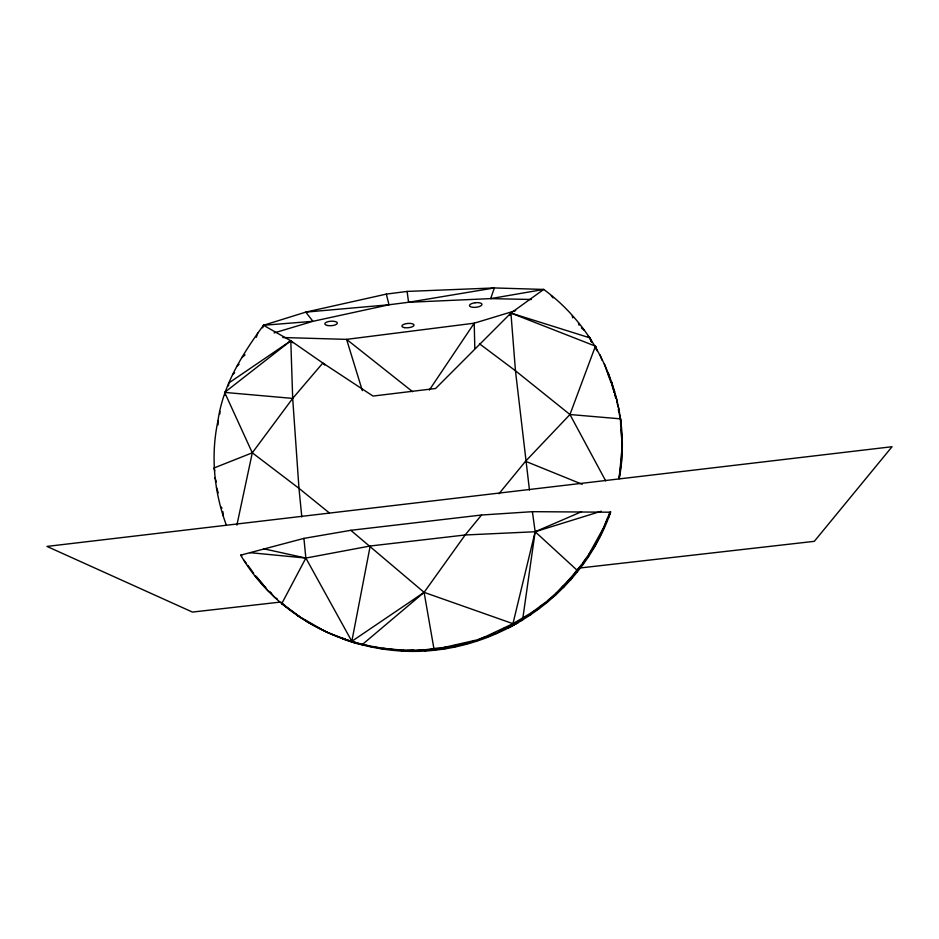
<?xml version="1.0" encoding="UTF-8"?>
<svg xmlns="http://www.w3.org/2000/svg" width="939" height="939" viewBox="0 0 939 939"><rect width="100%" height="100%" fill="white"/><g stroke="black" fill="none" stroke-linecap="round" stroke-linejoin="round"><path stroke-width="1.41" d="M619.224 478.737C632.616 407.726 601.864 332.066 543.716 289.435L494.36 287.944L407.103 291.43L386.316 294.107L305.774 312.124L263.495 325.281C242.532 353.839 222.895 385.225 217.942 420.977C210.536 455.638 214.045 491.719 226.252 524.866M609.857 514.161L609.892 512.201L532.413 511.673L481.531 515.018L350.799 530.312L303.919 538.387L240.701 555.149C279.599 621.747 359.578 658.955 435.649 650.105C513.844 641.443 585.114 586.546 610.737 511.778M228.564 385.894L228.658 383.1L290.797 340.787L322.84 363.029L373.006 396.058L435.579 388.5L510.922 313.051L543.716 289.435L490.663 298.614L408.571 302.276L389.004 304.776L305.774 312.124L312.922 321.314L389.004 304.776L386.316 294.107M621.935 451.459L622.029 438.947L621.395 461.519L619.083 478.503L622.041 448.971M616.853 402.385L617.029 400.378L614.763 393.887M532.413 511.673L535.148 531.744L522.565 620.069L512.952 623.684L476.484 640.868L474.876 640.386L444.311 647.37L414.416 651.056L413.641 650.117C376.246 650.539 338.545 640.821 306.548 621.336M350.799 530.312L424.099 592.356L512.952 623.684L531.521 612.662L555.688 594.81L555.958 593.237L570.384 578.201L589.399 555.066L589.058 553.94L603.883 527.202L609.892 512.201M611.712 384.427L614.317 392.584L614.564 391.152M308.708 622.627L298.027 615.878L326.725 632.193L354.519 642.875L351.832 641.302L370.189 546.005L465.169 534.984L535.148 531.744L601.242 511.227M236.898 525.101L252.298 452.809L292.686 398.406L322.84 363.029L324.73 365.001M581.523 511.732L535.148 531.744L512.952 623.684L514.091 625.21L503.809 628.614L496.203 633.579L494.395 633.05L486.519 637.405L484.747 636.982L466.272 643.896L454.629 645.598L456.014 646.455L444.311 647.37L445.779 648.532L433.912 648.614L425.062 650.821L423.829 649.635L403.782 650.809L382.924 648.262L382.912 648.884L372.724 646.548L372.983 647.253L362.607 644.307L424.099 592.356L465.169 534.984L481.531 515.018M262.744 327.828L263.495 325.281L312.922 321.314L274.118 332.922M609.881 513.058L608.296 518.34L607.873 517.741L599.88 536.803L599.411 536.392L594.868 546.029L583.225 562.203L583.518 563.881L576.98 570.126L570.536 580.056L570.384 578.201L563.33 587.544L563.377 585.913L555.688 594.81M256.3 337.301L257.697 333.145M498.949 493.75L525.547 461.284L569.95 414.522L595.432 346.151L510.922 313.051L509.748 315.445M285.996 606.465L300.292 617.263L281.735 603.683L305.856 558.059L303.919 538.387M429.346 390.061L474.218 323.192L515.675 310.621M232.731 374.567L234.621 372.783M237.133 366.069L239.105 364.226M555.958 593.237L548.153 600.162L547.672 601.782L540.007 606.641L539.373 608.378L531.521 612.662L530.969 614.493L522.73 618.214M241.839 357.653L245.056 354.907M263.577 548.763L305.856 558.059L351.832 641.302L424.099 592.356L433.912 648.614L435.649 650.105M329.401 512.976L298.978 488.339L252.298 452.809L213.869 468.045L214.773 470.815M505.417 629.494L503.809 628.614L511.978 626.29M503.809 628.614L509.818 627.369M370.189 546.005L305.856 558.059L249.727 552.637M518.41 622.651L512.952 623.684L516.333 623.907M279.822 602.134L192.436 612.075L46.95 546.416L892.05 446.718L814.313 541.334L579.832 568.001M531.404 299.494L490.663 298.614L494.36 287.944L408.571 302.276L407.103 291.43M282.792 337.524L346.585 339.366L474.218 323.192L474.805 348.123M479.465 343.78L515.464 370.776L569.95 414.522L620.526 418.853L621.923 441.565L621.102 429.229M301.806 516.931L298.978 488.339L292.686 398.406L224.656 392.408L224.761 395.284M591.723 341.89L589.938 337.876L510.922 313.051L515.464 370.776L529.467 490.076M356.867 643.544L351.832 641.302L363.557 645.246L362.607 644.307M351.832 641.302L359.074 644.131M345.341 639.835L342.512 638.332L352.254 642.17M525.547 461.284L582.239 484.301M342.512 638.332L349.942 641.419M464.817 643.262L466.272 643.896M261.406 583.553L265.737 587.38M271.559 593.448L267.908 590.666L256.312 576.405L255.197 576.053L262.756 584.175M263.495 325.281L290.797 340.787L292.862 342.747M277.122 598.824L274.693 597.38L269.704 591.664M281.735 603.683L284.94 605.62L281.031 602.216M240.701 555.149L241.769 555.865M412.573 391.669L346.585 339.366L362.337 390.647M581.382 327.922L584.434 330.387M588.049 336.338L589.938 337.876L591.511 341.643M535.148 531.744L576.98 570.126L577.274 572.379M220.63 506.626L222.015 508.163M253.683 573.33L247.931 565.301M551.299 295.691L553.048 297.851M243.729 560.031L246.253 563.189M594.457 545.313L594.868 546.029M569.95 414.522L605.69 480.874M403.406 650.058L403.782 650.809M252.298 452.809L224.656 392.408L290.797 340.787L292.686 398.406M595.948 348.991L595.432 346.151L597.345 351.151M589.938 337.876L591.453 341.902M600.115 354.907L602.005 360.13M216.498 487.599L218.271 492.846M604.387 363.816L607.357 372.677M214.996 477.869L216.299 481.883M617.216 403.582L619.024 409.615L618.871 412.385L618.296 409.533M610.139 379.239L608.226 372.842L607.779 373.945L611.277 383.065L611.618 381.95L614.317 392.584M595.432 346.151L596.148 348.651M614.681 393.981L615.761 398.183M619.2 413.676L620.526 418.853L620.656 425.214M578.518 323.051L579.07 325.211M572.227 315.891L572.731 317.863M222.93 511.696L223.259 515.851M217.942 420.977L218.094 424.874M219.843 411.423L219.902 414.005M475.075 302.757L473.538 303.027A6.327 2.312 -6.1 0 0 470.944 306.947A6.327 2.312 -6.1 0 0 481.202 305.633A6.327 2.312 -6.1 0 0 476.801 302.616L475.075 302.757M327.594 325.516A6.28 2.254 -3.6 0 0 337.347 323.251A6.28 2.254 -3.6 0 0 328.333 321.572A6.28 2.254 -3.6 0 0 327.594 325.516M404.263 327.605A6.127 2.171 -5 0 0 414.005 325.399A6.127 2.171 -5 0 0 405.566 323.767A6.127 2.171 -5 0 0 404.263 327.605"/></g></svg>
